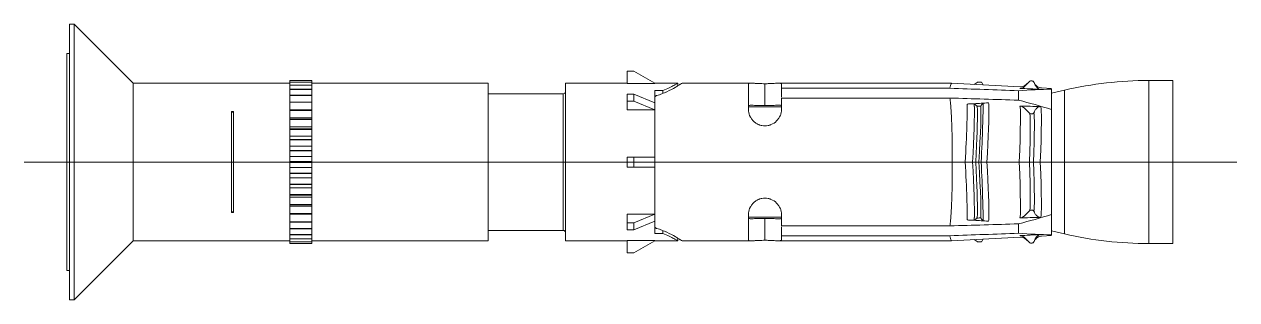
# Model space of a CAD drawing. Header units: millimetres. Extents: x 1459 to 17435, y 971 to 8404.
# Drawn here: x 5491.2 to 5601.2, y 2517.8 to 2542.8 of the extents above; entities that cross this region are included whole.
import ezdxf

# ---------------------------------------------------------------- set-up
doc = ezdxf.new("R2010")
doc.units = ezdxf.units.MM
doc.header["$LTSCALE"] = 0.5
doc.layers.add('Quincaillerie', color=150, linetype='Continuous', lineweight=20)

msp = doc.modelspace()

# ---------------------------------------------------------------- linework, layer by layer
at = {"layer": 'Quincaillerie', "lineweight": 20}
for p, q in [((5495.25, 2530.25), (5495.25, 2542.75)), ((5495.25, 2542.75), (5495.7, 2542.75)), ((5495.7, 2542.75), (5501.05, 2537.4)), ((5495.7, 2530.25), (5495.7, 2542.75)), ((5495.02, 2530.25), (5495.02, 2540.1)), ((5495.02, 2530.25), (5495.02, 2540.1)), ((5495.02, 2540.1), (5495.25, 2540.1)), ((5495.02, 2540.1), (5495.25, 2540.1)), ((5546.45, 2538.5), (5545.85, 2538.5)), ((5545.85, 2538.5), (5545.85, 2537.39)), ((5548.35, 2537.4), (5546.45, 2538.5)), ((5501.05, 2537.4), (5515.25, 2537.4)), ((5501.05, 2530.25), (5501.05, 2537.4)), ((5501.05, 2537.4), (5501.05, 2530.25)), ((5515.25, 2537.64), (5517.25, 2537.64)), ((5517.25, 2537.64), (5515.25, 2537.64)), ((5515.25, 2537.64), (5515.25, 2537.64)), ((5515.25, 2537.64), (5515.25, 2537.51)), ((5517.25, 2537.51), (5515.25, 2537.51)), ((5515.25, 2537.51), (5515.25, 2537.5)), ((5515.25, 2537.5), (5517.25, 2537.5)), ((5515.25, 2537.5), (5515.25, 2537.24)), ((5517.25, 2537.24), (5515.25, 2537.24)), ((5515.25, 2537.24), (5515.25, 2537.23)), ((5515.25, 2537.23), (5515.25, 2536.92)), ((5515.25, 2537.23), (5517.25, 2537.23)), ((5515.25, 2536.92), (5515.25, 2536.85)), ((5517.25, 2536.85), (5515.25, 2536.85)), ((5515.25, 2536.85), (5515.25, 2536.83)), ((5515.25, 2536.83), (5517.25, 2536.83)), ((5515.25, 2536.83), (5515.25, 2536.5)), ((5517.25, 2537.64), (5517.25, 2537.64)), ((5517.25, 2537.64), (5517.25, 2537.51)), ((5517.25, 2537.51), (5517.25, 2537.5)), ((5517.25, 2537.5), (5517.25, 2537.24)), ((5517.25, 2537.4), (5533.25, 2537.4)), ((5517.25, 2537.24), (5517.25, 2537.23)), ((5517.25, 2537.23), (5517.25, 2536.92)), ((5517.25, 2536.92), (5517.25, 2536.85)), ((5517.25, 2536.85), (5517.25, 2536.83)), ((5517.25, 2536.83), (5517.25, 2536.5)), ((5533.25, 2537.4), (5533.25, 2530.25)), ((5540.25, 2537.4), (5545.85, 2537.4)), ((5540.25, 2537.4), (5540.25, 2530.25)), ((5545.85, 2537.39), (5548.35, 2537.39)), ((5548.35, 2537.4), (5550.45, 2537.4)), ((5548.35, 2537.4), (5548.35, 2537.39)), ((5549.1, 2536.74), (5548.35, 2536.74)), ((5548.35, 2536.74), (5548.35, 2535.62)), ((5549.1, 2536.74), (5549.1, 2536.48)), ((5550.45, 2537.4), (5550.45, 2537.17)), ((5550.84, 2537.4), (5557.15, 2537.4)), ((5559.56, 2537.4), (5575.28, 2537.4)), ((5575.28, 2537.4), (5581.52, 2537.08)), ((5581.35, 2536.72), (5581.35, 2535.86)), ((5582.02, 2537.26), (5582.36, 2537.56)), ((5582.76, 2537.5), (5582.88, 2537.3)), ((5583.43, 2536.98), (5584.35, 2536.93)), ((5584.35, 2536.38), (5584.35, 2536.86)), ((5584.35, 2532.01), (5584.35, 2536.86)), ((5584.35, 2536.51), (5585.54, 2536.78)), ((5585.54, 2530.25), (5585.54, 2536.78)), ((5593.19, 2537.65), (5595.35, 2537.65)), ((5593.19, 2530.25), (5593.19, 2537.65)), ((5595.35, 2530.25), (5595.35, 2537.65)), ((5515.25, 2536.5), (5515.25, 2536.33)), ((5517.25, 2536.33), (5515.25, 2536.33)), ((5515.25, 2536.33), (5515.25, 2536.3)), ((5515.25, 2536.3), (5517.25, 2536.3)), ((5515.25, 2536.3), (5515.25, 2535.97)), ((5515.25, 2535.97), (5515.25, 2535.69)), ((5517.25, 2535.69), (5515.25, 2535.69)), ((5515.25, 2535.69), (5515.25, 2535.67)), ((5515.25, 2535.67), (5517.25, 2535.67)), ((5515.25, 2535.67), (5515.25, 2535.33)), ((5517.25, 2536.5), (5517.25, 2536.33)), ((5517.25, 2536.33), (5517.25, 2536.3)), ((5517.25, 2536.3), (5517.25, 2535.97)), ((5517.25, 2535.97), (5517.25, 2535.69)), ((5517.25, 2535.69), (5517.25, 2535.67)), ((5517.25, 2535.67), (5517.25, 2535.33)), ((5533.25, 2536.45), (5540.05, 2536.45)), ((5540.05, 2536.45), (5540.05, 2530.25)), ((5546.45, 2536.41), (5545.85, 2536.41)), ((5545.85, 2536.41), (5545.85, 2535.77)), ((5545.85, 2535.77), (5545.85, 2534.98)), ((5546.45, 2535.77), (5545.85, 2535.77)), ((5548.35, 2535.63), (5546.45, 2536.41)), ((5546.45, 2536.41), (5546.45, 2535.77)), ((5548.35, 2534.99), (5546.45, 2535.77)), ((5548.35, 2535.63), (5548.35, 2534.99)), ((5576.7, 2535.5), (5576.69, 2535.5)), ((5577.32, 2535.54), (5576.87, 2535.54)), ((5509.95, 2530.25), (5509.95, 2534.83)), ((5510.15, 2534.83), (5509.95, 2534.83)), ((5510.15, 2530.25), (5510.15, 2534.83)), ((5515.25, 2535.33), (5515.25, 2534.97)), ((5515.25, 2534.98), (5517.25, 2534.98)), ((5515.25, 2534.97), (5515.25, 2534.96)), ((5517.25, 2534.96), (5515.25, 2534.96)), ((5515.25, 2534.96), (5515.25, 2534.93)), ((5515.25, 2534.93), (5517.25, 2534.93)), ((5515.25, 2534.93), (5515.25, 2534.6)), ((5515.25, 2534.6), (5515.25, 2534.2)), ((5517.25, 2535.33), (5517.25, 2534.97)), ((5517.25, 2534.97), (5517.25, 2534.96)), ((5517.25, 2534.96), (5517.25, 2534.93)), ((5517.25, 2534.93), (5517.25, 2534.6)), ((5517.25, 2534.6), (5517.25, 2534.2)), ((5545.85, 2534.98), (5548.35, 2534.98)), ((5548.35, 2534.99), (5548.35, 2534.98)), ((5548.35, 2534.98), (5548.35, 2530.7)), ((5556.85, 2535.25), (5559.85, 2535.25)), ((5584.35, 2530.25), (5584.35, 2535.01)), ((5515.25, 2534.25), (5517.25, 2534.25)), ((5515.25, 2534.2), (5515.25, 2534.14)), ((5517.25, 2534.14), (5515.25, 2534.14)), ((5515.25, 2534.14), (5515.25, 2534.1)), ((5515.25, 2534.1), (5517.25, 2534.1)), ((5515.25, 2534.1), (5515.25, 2533.78)), ((5515.25, 2533.78), (5515.25, 2533.35)), ((5515.25, 2533.45), (5517.25, 2533.45)), ((5515.25, 2533.35), (5515.25, 2533.25)), ((5517.25, 2534.2), (5517.25, 2534.14)), ((5517.25, 2534.14), (5517.25, 2534.1)), ((5517.25, 2534.1), (5517.25, 2533.78)), ((5517.25, 2533.78), (5517.25, 2533.35)), ((5517.25, 2533.35), (5517.25, 2533.25)), ((5517.25, 2533.25), (5515.25, 2533.25)), ((5515.25, 2533.25), (5515.25, 2533.21)), ((5515.25, 2533.21), (5517.25, 2533.21)), ((5515.25, 2533.21), (5515.25, 2532.9)), ((5515.25, 2532.44), (5515.25, 2532.9)), ((5515.25, 2532.59), (5517.25, 2532.59)), ((5515.25, 2532.44), (5515.25, 2532.3)), ((5517.25, 2532.3), (5515.25, 2532.3)), ((5515.25, 2532.3), (5515.25, 2532.26)), ((5515.25, 2532.26), (5517.25, 2532.26)), ((5515.25, 2532.26), (5515.25, 2531.97)), ((5517.25, 2533.25), (5517.25, 2533.21)), ((5517.25, 2533.21), (5517.25, 2532.9)), ((5517.25, 2532.9), (5517.25, 2532.44)), ((5517.25, 2532.44), (5517.25, 2532.3)), ((5517.25, 2532.3), (5517.25, 2532.26)), ((5517.25, 2532.26), (5517.25, 2531.97)), ((5515.25, 2531.97), (5515.25, 2531.49)), ((5515.25, 2531.68), (5517.25, 2531.68)), ((5515.25, 2531.49), (5515.25, 2531.31)), ((5517.25, 2531.31), (5515.25, 2531.31)), ((5515.25, 2531.31), (5515.25, 2531.27)), ((5515.25, 2531.27), (5517.25, 2531.27)), ((5515.25, 2531.27), (5515.25, 2531.01)), ((5517.25, 2531.97), (5517.25, 2531.49)), ((5517.25, 2531.49), (5517.25, 2531.31)), ((5517.25, 2531.31), (5517.25, 2531.27)), ((5517.25, 2531.27), (5517.25, 2531.01)), ((5601.16, 2530.25), (5491.16, 2530.25)), ((5495.02, 2530.25), (5495.02, 2520.4)), ((5495.25, 2530.25), (5495.25, 2517.75)), ((5495.7, 2530.25), (5495.7, 2517.75)), ((5501.05, 2523.1), (5501.05, 2530.25)), ((5501.05, 2530.25), (5501.05, 2523.1)), ((5509.95, 2530.25), (5509.95, 2525.68)), ((5510.15, 2530.25), (5510.15, 2525.68)), ((5515.25, 2531.01), (5515.25, 2530.52)), ((5515.25, 2530.75), (5517.25, 2530.75)), ((5515.25, 2530.52), (5515.25, 2530.3)), ((5517.25, 2530.3), (5515.25, 2530.3)), ((5515.25, 2530.3), (5515.25, 2530.26)), ((5515.25, 2530.26), (5517.25, 2530.26)), ((5515.25, 2530.26), (5515.25, 2530.25)), ((5515.25, 2530.25), (5517.25, 2530.25)), ((5515.25, 2530.21), (5515.25, 2530.25)), ((5515.25, 2530.25), (5515.25, 2530.25)), ((5517.25, 2530.21), (5515.25, 2530.21)), ((5515.25, 2529.99), (5515.25, 2530.21)), ((5515.25, 2529.5), (5515.25, 2529.99)), ((5517.25, 2531.01), (5517.25, 2530.52)), ((5517.25, 2530.52), (5517.25, 2530.3)), ((5517.25, 2530.3), (5517.25, 2530.26)), ((5517.25, 2530.26), (5517.25, 2530.25)), ((5517.25, 2530.21), (5517.25, 2530.25)), ((5517.25, 2530.25), (5517.25, 2530.25)), ((5517.25, 2529.99), (5517.25, 2530.21)), ((5517.25, 2529.5), (5517.25, 2529.99)), ((5533.25, 2523.1), (5533.25, 2530.25)), ((5540.05, 2524.05), (5540.05, 2530.25)), ((5540.25, 2523.1), (5540.25, 2530.25)), ((5546.45, 2530.7), (5545.85, 2530.7)), ((5545.85, 2530.7), (5545.85, 2530.25)), ((5545.85, 2529.8), (5545.85, 2530.25)), ((5548.35, 2530.7), (5546.45, 2530.7)), ((5546.45, 2530.7), (5546.45, 2530.25)), ((5546.45, 2529.8), (5546.45, 2530.25)), ((5548.35, 2530.7), (5548.35, 2530.25)), ((5548.35, 2529.8), (5548.35, 2530.25)), ((5584.35, 2530.25), (5584.35, 2525.5)), ((5585.54, 2530.25), (5585.54, 2523.73)), ((5593.19, 2530.25), (5593.19, 2522.85)), ((5595.35, 2530.25), (5595.35, 2522.85)), ((5515.25, 2529.76), (5517.25, 2529.76)), ((5515.25, 2529.24), (5515.25, 2529.5)), ((5515.25, 2529.2), (5515.25, 2529.24)), ((5515.25, 2529.24), (5517.25, 2529.24)), ((5517.25, 2529.2), (5515.25, 2529.2)), ((5515.25, 2529.02), (5515.25, 2529.2)), ((5515.25, 2528.54), (5515.25, 2529.02)), ((5517.25, 2529.24), (5517.25, 2529.5)), ((5517.25, 2529.2), (5517.25, 2529.24)), ((5517.25, 2529.02), (5517.25, 2529.2)), ((5517.25, 2528.54), (5517.25, 2529.02)), ((5546.45, 2529.8), (5545.85, 2529.8)), ((5548.35, 2529.8), (5546.45, 2529.8)), ((5548.35, 2525.53), (5548.35, 2529.8)), ((5515.25, 2528.83), (5517.25, 2528.83)), ((5515.25, 2528.25), (5515.25, 2528.54)), ((5515.25, 2528.25), (5517.25, 2528.25)), ((5515.25, 2528.21), (5515.25, 2528.25)), ((5517.25, 2528.21), (5515.25, 2528.21)), ((5515.25, 2528.07), (5515.25, 2528.21)), ((5515.25, 2528.07), (5515.25, 2527.61)), ((5515.25, 2527.92), (5517.25, 2527.92)), ((5517.25, 2528.25), (5517.25, 2528.54)), ((5517.25, 2528.21), (5517.25, 2528.25)), ((5517.25, 2528.07), (5517.25, 2528.21)), ((5517.25, 2527.61), (5517.25, 2528.07)), ((5584.35, 2528.5), (5584.35, 2523.65)), ((5515.25, 2527.3), (5515.25, 2527.61)), ((5515.25, 2527.3), (5517.25, 2527.3)), ((5515.25, 2527.26), (5515.25, 2527.3)), ((5517.25, 2527.26), (5515.25, 2527.26)), ((5515.25, 2527.16), (5515.25, 2527.26)), ((5515.25, 2526.73), (5515.25, 2527.16)), ((5515.25, 2527.06), (5517.25, 2527.06)), ((5515.25, 2526.41), (5515.25, 2526.73)), ((5517.25, 2527.3), (5517.25, 2527.61)), ((5517.25, 2527.26), (5517.25, 2527.3)), ((5517.25, 2527.16), (5517.25, 2527.26)), ((5517.25, 2526.73), (5517.25, 2527.16)), ((5517.25, 2526.41), (5517.25, 2526.73)), ((5510.15, 2525.68), (5509.95, 2525.68)), ((5515.25, 2526.41), (5517.25, 2526.41)), ((5515.25, 2526.37), (5515.25, 2526.41)), ((5517.25, 2526.37), (5515.25, 2526.37)), ((5515.25, 2526.31), (5515.25, 2526.37)), ((5515.25, 2525.91), (5515.25, 2526.31)), ((5515.25, 2526.26), (5517.25, 2526.26)), ((5515.25, 2525.58), (5515.25, 2525.91)), ((5515.25, 2525.58), (5517.25, 2525.58)), ((5515.25, 2525.55), (5515.25, 2525.58)), ((5517.25, 2526.37), (5517.25, 2526.41)), ((5517.25, 2526.31), (5517.25, 2526.37)), ((5517.25, 2525.91), (5517.25, 2526.31)), ((5517.25, 2525.58), (5517.25, 2525.91)), ((5517.25, 2525.55), (5517.25, 2525.58)), ((5517.25, 2525.55), (5515.25, 2525.55)), ((5515.25, 2525.54), (5515.25, 2525.55)), ((5515.25, 2525.18), (5515.25, 2525.54)), ((5515.25, 2525.53), (5517.25, 2525.53)), ((5515.25, 2524.84), (5515.25, 2525.18)), ((5515.25, 2524.84), (5517.25, 2524.84)), ((5515.25, 2524.81), (5515.25, 2524.84)), ((5517.25, 2524.81), (5515.25, 2524.81)), ((5515.25, 2524.54), (5515.25, 2524.81)), ((5515.25, 2524.21), (5515.25, 2524.54)), ((5517.25, 2525.54), (5517.25, 2525.55)), ((5517.25, 2525.18), (5517.25, 2525.54)), ((5517.25, 2524.84), (5517.25, 2525.18)), ((5517.25, 2524.81), (5517.25, 2524.84)), ((5517.25, 2524.54), (5517.25, 2524.81)), ((5517.25, 2524.21), (5517.25, 2524.54)), ((5545.85, 2525.53), (5548.35, 2525.53)), ((5545.85, 2524.74), (5545.85, 2525.53)), ((5546.45, 2524.74), (5545.85, 2524.74)), ((5545.85, 2524.1), (5545.85, 2524.74)), ((5548.35, 2525.52), (5546.45, 2524.74)), ((5548.35, 2524.88), (5546.45, 2524.1)), ((5546.45, 2524.1), (5546.45, 2524.74)), ((5548.35, 2525.52), (5548.35, 2525.53)), ((5548.35, 2524.88), (5548.35, 2525.52)), ((5548.35, 2523.76), (5548.35, 2524.89)), ((5556.85, 2525.25), (5559.85, 2525.25)), ((5576.7, 2525.01), (5576.69, 2525.01)), ((5577.32, 2524.97), (5576.87, 2524.97)), ((5581.35, 2523.79), (5581.35, 2524.65)), ((5515.25, 2524.21), (5517.25, 2524.21)), ((5515.25, 2524.18), (5515.25, 2524.21)), ((5517.25, 2524.18), (5515.25, 2524.18)), ((5515.25, 2524.01), (5515.25, 2524.18)), ((5515.25, 2523.68), (5515.25, 2524.01)), ((5515.25, 2523.68), (5517.25, 2523.68)), ((5515.25, 2523.66), (5515.25, 2523.68)), ((5517.25, 2523.66), (5515.25, 2523.66)), ((5515.25, 2523.59), (5515.25, 2523.66)), ((5515.25, 2523.28), (5515.25, 2523.59)), ((5517.25, 2524.18), (5517.25, 2524.21)), ((5517.25, 2524.01), (5517.25, 2524.18)), ((5517.25, 2523.68), (5517.25, 2524.01)), ((5517.25, 2523.66), (5517.25, 2523.68)), ((5517.25, 2523.59), (5517.25, 2523.66)), ((5517.25, 2523.28), (5517.25, 2523.59)), ((5533.25, 2524.05), (5540.05, 2524.05)), ((5546.45, 2524.1), (5545.85, 2524.1)), ((5549.1, 2523.76), (5548.35, 2523.76)), ((5549.1, 2523.76), (5549.1, 2524.03)), ((5575.28, 2523.1), (5581.52, 2523.43)), ((5583.43, 2523.53), (5584.35, 2523.58)), ((5584.35, 2524.13), (5584.35, 2523.65)), ((5584.35, 2524), (5585.54, 2523.73)), ((5495.7, 2517.75), (5501.05, 2523.1)), ((5501.05, 2523.1), (5515.25, 2523.1)), ((5515.25, 2523.28), (5517.25, 2523.28)), ((5515.25, 2523.27), (5515.25, 2523.28)), ((5517.25, 2523.27), (5515.25, 2523.27)), ((5515.25, 2523.01), (5515.25, 2523.27)), ((5515.25, 2523.01), (5517.25, 2523.01)), ((5515.25, 2523), (5515.25, 2523.01)), ((5517.25, 2523), (5515.25, 2523)), ((5515.25, 2522.87), (5515.25, 2523)), ((5517.25, 2522.87), (5515.25, 2522.87)), ((5515.25, 2522.87), (5517.25, 2522.87)), ((5515.25, 2522.87), (5515.25, 2522.87)), ((5517.25, 2523.27), (5517.25, 2523.28)), ((5517.25, 2523.01), (5517.25, 2523.27)), ((5517.25, 2523.1), (5533.25, 2523.1)), ((5517.25, 2523), (5517.25, 2523.01)), ((5517.25, 2522.87), (5517.25, 2523)), ((5517.25, 2522.87), (5517.25, 2522.87)), ((5540.25, 2523.1), (5545.85, 2523.1)), ((5545.85, 2523.12), (5548.35, 2523.12)), ((5545.85, 2522), (5545.85, 2523.12)), ((5548.35, 2523.1), (5546.45, 2522)), ((5548.35, 2523.1), (5548.35, 2523.12)), ((5548.35, 2523.1), (5550.45, 2523.1)), ((5550.45, 2523.1), (5550.45, 2523.34)), ((5550.84, 2523.1), (5557.15, 2523.1)), ((5559.56, 2523.1), (5575.28, 2523.1)), ((5582.02, 2523.25), (5582.36, 2522.95)), ((5582.76, 2523.01), (5582.88, 2523.21)), ((5593.19, 2522.85), (5595.35, 2522.85)), ((5546.45, 2522), (5545.85, 2522)), ((5495.02, 2520.4), (5495.25, 2520.4)), ((5495.25, 2517.75), (5495.7, 2517.75))]:
    msp.add_line(p, q, dxfattribs=at)
at = {"layer": 'Quincaillerie', "lineweight": 20, "extrusion": (7.34788e-32, 1.2e-15, -1)}
msp.add_arc((-5540.05, 2536.65), 0.2, 180, 270, dxfattribs=at)
at = {"layer": 'Quincaillerie', "lineweight": 20}
for centre, start, end in [((5593.19, 2503.65), 90, 103), ((5593.19, 2556.85), 257, 270)]:
    msp.add_arc(centre, 34, start, end, dxfattribs=at)
at = {"layer": 'Quincaillerie', "lineweight": 20, "extrusion": (-7.34788e-32, -1.2e-15, -1)}
msp.add_arc((-5540.05, 2523.85), 0.2, 90, 180, dxfattribs=at)
at = {"layer": 'Quincaillerie', "lineweight": 20, "extrusion": (0, 0, -1)}
for centre, major_axis, ratio, start_param, end_param in [((5575.2, 2530.26), (147.49, -5.14), 0.045251, 4.710343, 4.752564), ((5580.65, 2529.98), (-17.31, -1.91), 0.381731, 1.653776, 1.8286), ((6334.63, 2490.85), (791.41, -47.29), 0.004429, 3.453491, 3.461244), ((5575.2, 2530.26), (147.49, -4.45), 0.039245, 4.710735, 4.752956), ((5580.65, 2530.25), (17.26, -4.68), 0.313808, 4.668412, 4.843236), ((6334.63, 2528.85), (791.41, -7.84), 0.004045, 2.821637, 2.829389)]:
    msp.add_ellipse(centre, major_axis=major_axis, ratio=ratio, start_param=start_param, end_param=end_param, dxfattribs=at)
at = {"layer": 'Quincaillerie', "lineweight": 20}
for centre, major_axis, ratio, start_param, end_param in [((5576.38, 2530.44), (-0.29, -5.3), 0.028843, 1.536992, 2.83838), ((5577.01, 2529.89), (-0.3, -5.66), 0.028843, 2.846968, 3.10679), ((5577.79, 2530.13), (-0.31, -5.84), 0.028843, 1.593189, 2.774349), ((5578.33, 2530.09), (0.3, 5.54), 0.028843, 5.91377, 6.259165), ((5577.03, 2530.22), (-0.29, -5.41), 0.028843, 1.578177, 2.790297), ((5577.29, 2529.81), (-0.3, -5.66), 0.028843, 1.651354, 2.694559), ((5577.27, 2529.43), (-0.32, -5.91), 0.028843, 2.753572, 3.086109), ((5577.6, 2530.14), (-0.32, -5.25), 0.028533, 1.5938, 3.005538), ((5578.33, 2530.1), (-0.3, -5.55), 0.028843, 1.599508, 2.763141), ((5581.1, 2532.31), (0.37, -7.13), 0.032125, 6.283187, 7.559506), ((5581.98, 2533.15), (0.38, -7.33), 0.032125, 6.251134, 7.446805), ((5582.33, 2533.4), (0.4, -7.62), 0.032125, 6.32912, 7.433354), ((5583, 2532.41), (0.37, -7.13), 0.032125, 6.283195, 7.544969), ((5510.05, 2525.68), (-0.1, 0), 0.63969, 3.141593, 6.283185), ((5575.2, 2530.25), (147.49, 4.45), 0.039245, 4.710735, 4.752956), ((5580.65, 2530.26), (17.26, 4.68), 0.313808, 4.668412, 4.843236), ((6334.63, 2531.66), (791.41, 7.84), 0.004045, 2.821637, 2.829389), ((5575.2, 2530.25), (147.49, 5.14), 0.045251, 4.710343, 4.752564), ((5580.65, 2530.53), (-17.31, 1.91), 0.381731, 1.653776, 1.8286), ((6334.63, 2569.66), (791.41, 47.29), 0.004429, 3.453491, 3.461244)]:
    msp.add_ellipse(centre, major_axis=major_axis, ratio=ratio, start_param=start_param, end_param=end_param, dxfattribs=at)
at = {"layer": 'Quincaillerie', "lineweight": 20, "extrusion": (7.34788e-32, 1.2e-15, -1)}
msp.add_ellipse((5510.05, 2534.83), major_axis=(-0.1, 0), ratio=0.63969, start_param=3.141593, end_param=6.283185, dxfattribs=at)
at = {"layer": 'Quincaillerie', "lineweight": 20, "extrusion": (-1.83274e-18, 1.16472e-15, -1)}
msp.add_ellipse((5581.1, 2528.2), major_axis=(0.37, 7.13), ratio=0.032125, start_param=6.283187, end_param=7.559506, dxfattribs=at)
at = {"layer": 'Quincaillerie', "lineweight": 20, "extrusion": (-1.39762e-18, 1.1731e-15, -1)}
msp.add_ellipse((5581.98, 2527.36), major_axis=(0.38, 7.33), ratio=0.032125, start_param=6.251134, end_param=7.446805, dxfattribs=at)
at = {"layer": 'Quincaillerie', "lineweight": 20, "extrusion": (-1.65441e-18, 1.16815e-15, -1)}
msp.add_ellipse((5582.33, 2527.11), major_axis=(0.4, 7.62), ratio=0.032125, start_param=6.32912, end_param=7.433354, dxfattribs=at)
at = {"layer": 'Quincaillerie', "lineweight": 20, "extrusion": (-1.83191e-18, 1.16474e-15, -1)}
msp.add_ellipse((5583, 2528.1), major_axis=(0.37, 7.13), ratio=0.032125, start_param=6.283195, end_param=7.544969, dxfattribs=at)
at = {"layer": 'Quincaillerie', "lineweight": 20, "extrusion": (1.63453e-18, 1.16965e-15, -1)}
msp.add_ellipse((5576.38, 2530.07), major_axis=(-0.29, 5.3), ratio=0.028843, start_param=1.536992, end_param=2.83838, dxfattribs=at)
at = {"layer": 'Quincaillerie', "lineweight": 20, "extrusion": (1.89531e-18, 1.1648e-15, -1)}
msp.add_ellipse((5577.03, 2530.29), major_axis=(-0.29, 5.41), ratio=0.028843, start_param=1.578177, end_param=2.790297, dxfattribs=at)
at = {"layer": 'Quincaillerie', "lineweight": 20, "extrusion": (1.79848e-18, 1.1666e-15, -1)}
for centre, start_param, end_param in [((5577.29, 2530.7), 1.651354, 2.694559), ((5577.01, 2530.62), 2.846968, 3.10679)]:
    msp.add_ellipse(centre, major_axis=(-0.3, 5.66), ratio=0.028843, start_param=start_param, end_param=end_param, dxfattribs=at)
at = {"layer": 'Quincaillerie', "lineweight": 20, "extrusion": (2.34157e-18, 1.16169e-15, -1)}
msp.add_ellipse((5577.6, 2530.37), major_axis=(-0.32, 5.25), ratio=0.028533, start_param=1.5938, end_param=3.005538, dxfattribs=at)
at = {"layer": 'Quincaillerie', "lineweight": 20, "extrusion": (1.94836e-18, 1.16382e-15, -1)}
msp.add_ellipse((5577.79, 2530.38), major_axis=(-0.31, 5.84), ratio=0.028843, start_param=1.593189, end_param=2.774349, dxfattribs=at)
at = {"layer": 'Quincaillerie', "lineweight": 20, "extrusion": (1.50519e-18, 1.17205e-15, -1)}
msp.add_ellipse((5578.33, 2530.41), major_axis=(-0.3, 5.55), ratio=0.028843, start_param=1.599508, end_param=2.763141, dxfattribs=at)
at = {"layer": 'Quincaillerie', "lineweight": 20, "extrusion": (1.7197e-18, 1.16806e-15, -1)}
msp.add_ellipse((5577.27, 2531.08), major_axis=(-0.32, 5.91), ratio=0.028843, start_param=2.753572, end_param=3.086109, dxfattribs=at)
at = {"layer": 'Quincaillerie', "lineweight": 20, "extrusion": (1.3984e-18, 1.17403e-15, -1)}
msp.add_ellipse((5578.33, 2530.41), major_axis=(0.3, -5.54), ratio=0.028843, start_param=5.91377, end_param=6.259165, dxfattribs=at)
at = {"layer": 'Quincaillerie', "lineweight": 20}
for points, degree, knots in [([(5550.85, 2537.4), (5550.83, 2537.4), (5550.78, 2537.37), (5550.68, 2537.31), (5550.66, 2537.3), (5550.63, 2537.28), (5550.62, 2537.27), (5550.57, 2537.24), (5550.53, 2537.22), (5550.41, 2537.14), (5550.32, 2537.09), (5550, 2536.9), (5549.75, 2536.77), (5549.42, 2536.61), (5549.39, 2536.6), (5549.31, 2536.57), (5549.28, 2536.55), (5549.17, 2536.5), (5549.09, 2536.47), (5548.86, 2536.39), (5548.7, 2536.33), (5548.53, 2536.28)], 3, [0, 0, 0, 0, 0.220383, 0.220383, 0.252867, 0.252867, 0.285351, 0.285351, 0.350319, 0.350319, 0.480255, 0.480255, 0.740128, 0.740128, 0.772612, 0.772612, 0.805096, 0.805096, 0.870064, 0.870064, 1, 1, 1, 1]), ([(5549.1, 2536.74), (5549.31, 2536.83), (5549.5, 2536.92), (5549.83, 2537.07), (5549.97, 2537.15), (5550.21, 2537.27), (5550.3, 2537.32), (5550.42, 2537.39), (5550.45, 2537.4), (5550.45, 2537.4)], 3, [0, 0, 0, 0, 0.25015, 0.25015, 0.500299, 0.500299, 0.750449, 0.750449, 1, 1, 1, 1]), ([(5556.85, 2537.34), (5556.85, 2537.37), (5556.89, 2537.39), (5556.96, 2537.4), (5556.96, 2537.4), (5556.96, 2537.4), (5556.96, 2537.4), (5556.96, 2537.4), (5556.96, 2537.4), (5556.96, 2537.4), (5556.96, 2537.4), (5556.96, 2537.4), (5556.96, 2537.4), (5556.96, 2537.4), (5556.96, 2537.4), (5556.96, 2537.4), (5556.96, 2537.4), (5556.97, 2537.4), (5556.97, 2537.4), (5556.98, 2537.4), (5556.98, 2537.4), (5557, 2537.4), (5557.01, 2537.4), (5557.05, 2537.4), (5557.07, 2537.4), (5557.15, 2537.4), (5557.22, 2537.4), (5557.31, 2537.4), (5557.33, 2537.4), (5557.37, 2537.4), (5557.39, 2537.4), (5557.45, 2537.39), (5557.49, 2537.39), (5557.61, 2537.38), (5557.7, 2537.38), (5557.8, 2537.37), (5557.8, 2537.37), (5557.8, 2537.37), (5557.8, 2537.37), (5557.8, 2537.37), (5557.8, 2537.37), (5557.8, 2537.37), (5557.8, 2537.37), (5557.8, 2537.37), (5557.8, 2537.37), (5557.81, 2537.37), (5557.81, 2537.37), (5557.81, 2537.37), (5557.81, 2537.37), (5557.82, 2537.37), (5557.83, 2537.37), (5557.85, 2537.37), (5557.86, 2537.37), (5557.89, 2537.37), (5557.91, 2537.37), (5557.98, 2537.37), (5558.03, 2537.37), (5558.16, 2537.36), (5558.26, 2537.36), (5558.35, 2537.36)], 3, [0, 0, 0, 0, 0.25, 0.25, 0.250122, 0.250122, 0.250244, 0.250244, 0.250488, 0.250488, 0.250977, 0.250977, 0.251953, 0.251953, 0.253906, 0.253906, 0.257812, 0.257812, 0.265625, 0.265625, 0.28125, 0.28125, 0.3125, 0.3125, 0.375, 0.375, 0.5, 0.5, 0.53125, 0.53125, 0.5625, 0.5625, 0.625, 0.625, 0.75, 0.75, 0.750122, 0.750122, 0.750244, 0.750244, 0.750488, 0.750488, 0.750977, 0.750977, 0.751953, 0.751953, 0.753906, 0.753906, 0.757813, 0.757813, 0.765625, 0.765625, 0.78125, 0.78125, 0.8125, 0.8125, 0.875, 0.875, 1, 1, 1, 1]), ([(5556.85, 2537.34), (5556.85, 2537.22), (5556.85, 2536.95), (5556.85, 2536.16), (5556.85, 2535.62), (5556.85, 2534.99)], 3, [0, 0, 0, 0, 0.5, 0.5, 1, 1, 1, 1]), ([(5559.85, 2537.34), (5559.85, 2537.34), (5559.85, 2537.35), (5559.84, 2537.37), (5559.82, 2537.38), (5559.79, 2537.39), (5559.73, 2537.4), (5559.62, 2537.41), (5559.42, 2537.4), (5559.19, 2537.39), (5558.95, 2537.38), (5558.73, 2537.37), (5558.54, 2537.36), (5558.42, 2537.36), (5558.35, 2537.36)], 3, [0, 0, 0, 0, 0.052194, 0.103856, 0.155202, 0.206449, 0.25782, 0.393954, 0.526219, 0.654197, 0.778093, 0.852923, 0.92636, 1, 1, 1, 1]), ([(5575.28, 2537.4), (5575.27, 2537.4), (5575.26, 2537.38), (5575.23, 2537.31), (5575.21, 2537.26), (5575.17, 2537.12), (5575.15, 2537.04), (5575.13, 2536.94)], 3, [0, 0, 0, 0, 0.365773, 0.365773, 0.682886, 0.682886, 1, 1, 1, 1]), ([(5577.66, 2537.5), (5577.65, 2537.5), (5577.64, 2537.5), (5577.63, 2537.5), (5577.62, 2537.49), (5577.61, 2537.49), (5577.61, 2537.48), (5577.6, 2537.48), (5577.6, 2537.48), (5577.6, 2537.48)], 3, [0, 0, 0, 0, 0.406454, 0.406454, 0.406454, 0.836496, 0.836496, 0.836496, 1, 1, 1, 1]), ([(5577.93, 2537.5), (5577.86, 2537.5), (5577.79, 2537.5), (5577.72, 2537.5), (5577.7, 2537.5), (5577.68, 2537.5), (5577.66, 2537.5)], 3, [0, 0, 0, 0, 0.775079, 0.775079, 0.775079, 1, 1, 1, 1]), ([(5578.02, 2537.46), (5578.01, 2537.46), (5578.01, 2537.47), (5578.01, 2537.47), (5578, 2537.48), (5578, 2537.48), (5577.99, 2537.49), (5577.98, 2537.49), (5577.97, 2537.5), (5577.96, 2537.5), (5577.95, 2537.5), (5577.94, 2537.5), (5577.93, 2537.5)], 3, [0, 0, 0, 0, 0.165111, 0.165111, 0.165111, 0.417851, 0.417851, 0.417851, 0.721765, 0.721765, 0.721765, 1, 1, 1, 1]), ([(5581.47, 2536.93), (5581.54, 2536.93), (5581.6, 2536.94), (5581.71, 2536.98), (5581.76, 2537), (5581.88, 2537.08), (5581.94, 2537.14), (5582, 2537.2)], 3, [0, 0, 0, 0, 0.25, 0.25, 0.5, 0.5, 1, 1, 1, 1]), ([(5581.53, 2537.08), (5581.54, 2537.08), (5581.61, 2537.07), (5581.76, 2537.1), (5581.92, 2537.17), (5581.99, 2537.23), (5582.02, 2537.25)], 3, [0, 0, 0, 0, 0.039885, 0.431841, 0.768321, 1, 1, 1, 1]), ([(5582.74, 2537.5), (5582.72, 2537.53), (5582.71, 2537.55), (5582.66, 2537.59), (5582.63, 2537.61), (5582.56, 2537.63), (5582.53, 2537.63), (5582.49, 2537.62), (5582.46, 2537.62), (5582.41, 2537.6), (5582.38, 2537.58), (5582.36, 2537.56)], 3, [0, 0, 0, 0, 0.25, 0.25, 0.5, 0.5, 0.625, 0.625, 0.75, 0.75, 1, 1, 1, 1]), ([(5582.65, 2537.6), (5582.67, 2537.59), (5582.72, 2537.56), (5582.75, 2537.51), (5582.77, 2537.48), (5582.77, 2537.47)], 3, [0, 0, 0, 0, 0.251591, 0.669341, 1, 1, 1, 1]), ([(5582.85, 2537.28), (5582.89, 2537.19), (5582.94, 2537.11), (5583.05, 2536.99), (5583.1, 2536.95), (5583.18, 2536.89), (5583.21, 2536.88), (5583.29, 2536.85), (5583.33, 2536.84), (5583.38, 2536.84)], 3, [0, 0, 0, 0, 0.5, 0.5, 0.75, 0.75, 0.875, 0.875, 1, 1, 1, 1]), ([(5582.9, 2537.28), (5582.91, 2537.25), (5582.96, 2537.19), (5583.08, 2537.08), (5583.25, 2537), (5583.37, 2536.99), (5583.43, 2536.99)], 3, [0, 0, 0, 0, 0.174787, 0.453721, 0.753158, 1, 1, 1, 1]), ([(5548.35, 2536.1), (5548.35, 2536.12), (5548.36, 2536.14), (5548.37, 2536.18), (5548.4, 2536.22), (5548.45, 2536.25), (5548.5, 2536.27), (5548.53, 2536.28)], 3, [0, 0, 0, 0, 0.176215, 0.347454, 0.518583, 0.764922, 1, 1, 1, 1]), ([(5548.35, 2536.1), (5548.35, 2535.62), (5548.35, 2535), (5548.35, 2534.38), (5548.35, 2533.65), (5548.35, 2532.91), (5548.35, 2532.11), (5548.35, 2531.31), (5548.35, 2530.48)], 2, [0, 0, 0, 0.25, 0.25, 0.5, 0.5, 0.75, 0.75, 1, 1, 1]), ([(5575.35, 2530.25), (5575.35, 2530.32), (5575.35, 2530.4), (5575.35, 2530.74), (5575.35, 2531.02), (5575.35, 2531.56), (5575.35, 2531.83), (5575.34, 2532.35), (5575.33, 2532.61), (5575.32, 2533.12), (5575.31, 2533.37), (5575.29, 2534.09), (5575.27, 2534.54), (5575.23, 2535.16), (5575.21, 2535.35), (5575.17, 2535.72), (5575.15, 2535.89), (5575.13, 2536.06)], 3, [0, 0, 0, 0, 0.032443, 0.032443, 0.153388, 0.153388, 0.274332, 0.274332, 0.395277, 0.395277, 0.516222, 0.516222, 0.758111, 0.758111, 0.879055, 0.879055, 1, 1, 1, 1]), ([(5576.7, 2535.5), (5576.74, 2535.51), (5576.79, 2535.52), (5576.83, 2535.53), (5576.84, 2535.54), (5576.86, 2535.54), (5576.87, 2535.54)], 3, [0, 0, 0, 0, 0.785742, 0.785742, 0.785742, 1, 1, 1, 1]), ([(5556.85, 2535.36), (5556.85, 2535.36), (5556.86, 2535.37), (5556.87, 2535.38), (5556.89, 2535.39), (5556.92, 2535.39), (5556.98, 2535.4), (5557.09, 2535.41), (5557.29, 2535.4), (5557.53, 2535.39), (5557.79, 2535.38), (5558.07, 2535.38), (5558.26, 2535.37), (5558.35, 2535.37)], 3, [0, 0, 0, 0, 0.044326, 0.088363, 0.132461, 0.176963, 0.222207, 0.346136, 0.474164, 0.6064, 0.742532, 0.870556, 1, 1, 1, 1]), ([(5558.35, 2533.53), (5558.26, 2533.53), (5558.16, 2533.54), (5558.03, 2533.57), (5557.98, 2533.58), (5557.91, 2533.6), (5557.89, 2533.61), (5557.86, 2533.62), (5557.85, 2533.63), (5557.83, 2533.63), (5557.82, 2533.63), (5557.81, 2533.64), (5557.81, 2533.64), (5557.81, 2533.64), (5557.81, 2533.64), (5557.8, 2533.64), (5557.8, 2533.64), (5557.8, 2533.64), (5557.8, 2533.64), (5557.8, 2533.64), (5557.8, 2533.64), (5557.8, 2533.64), (5557.8, 2533.64), (5557.8, 2533.64), (5557.8, 2533.64), (5557.7, 2533.68), (5557.61, 2533.73), (5557.49, 2533.82), (5557.45, 2533.85), (5557.39, 2533.9), (5557.37, 2533.91), (5557.33, 2533.95), (5557.31, 2533.97), (5557.22, 2534.06), (5557.15, 2534.14), (5557.07, 2534.26), (5557.05, 2534.3), (5557.01, 2534.37), (5557, 2534.39), (5556.98, 2534.43), (5556.98, 2534.44), (5556.97, 2534.45), (5556.97, 2534.46), (5556.96, 2534.47), (5556.96, 2534.47), (5556.96, 2534.47), (5556.96, 2534.48), (5556.96, 2534.48), (5556.96, 2534.48), (5556.96, 2534.48), (5556.96, 2534.48), (5556.96, 2534.48), (5556.96, 2534.48), (5556.96, 2534.48), (5556.96, 2534.48), (5556.96, 2534.48), (5556.96, 2534.48), (5556.89, 2534.65), (5556.85, 2534.82), (5556.85, 2534.99)], 3, [0, 0, 0, 0, 0.125, 0.125, 0.1875, 0.1875, 0.21875, 0.21875, 0.234375, 0.234375, 0.242188, 0.242188, 0.246094, 0.246094, 0.248047, 0.248047, 0.249023, 0.249023, 0.249512, 0.249512, 0.249756, 0.249756, 0.249878, 0.249878, 0.25, 0.25, 0.375, 0.375, 0.4375, 0.4375, 0.46875, 0.46875, 0.5, 0.5, 0.625, 0.625, 0.6875, 0.6875, 0.71875, 0.71875, 0.734375, 0.734375, 0.742188, 0.742188, 0.746094, 0.746094, 0.748047, 0.748047, 0.749023, 0.749023, 0.749512, 0.749512, 0.749756, 0.749756, 0.749878, 0.749878, 0.75, 0.75, 1, 1, 1, 1]), ([(5559.85, 2535.36), (5559.85, 2535.38), (5559.82, 2535.39), (5559.75, 2535.4), (5559.74, 2535.4), (5559.74, 2535.4), (5559.74, 2535.4), (5559.73, 2535.4), (5559.72, 2535.4), (5559.71, 2535.4), (5559.7, 2535.4), (5559.66, 2535.4), (5559.63, 2535.4), (5559.55, 2535.4), (5559.49, 2535.4), (5559.27, 2535.4), (5559.1, 2535.39), (5558.89, 2535.38), (5558.88, 2535.38), (5558.86, 2535.38), (5558.85, 2535.38), (5558.82, 2535.38), (5558.79, 2535.38), (5558.73, 2535.38), (5558.68, 2535.38), (5558.54, 2535.37), (5558.45, 2535.37), (5558.35, 2535.37)], 3, [0, 0, 0, 0, 0.25, 0.25, 0.257812, 0.257812, 0.265625, 0.265625, 0.28125, 0.28125, 0.3125, 0.3125, 0.375, 0.375, 0.5, 0.5, 0.75, 0.75, 0.765625, 0.765625, 0.78125, 0.78125, 0.8125, 0.8125, 0.875, 0.875, 1, 1, 1, 1]), ([(5559.85, 2534.99), (5559.85, 2534.82), (5559.82, 2534.65), (5559.75, 2534.48), (5559.74, 2534.47), (5559.74, 2534.46), (5559.74, 2534.45), (5559.73, 2534.44), (5559.72, 2534.43), (5559.71, 2534.39), (5559.7, 2534.37), (5559.66, 2534.3), (5559.63, 2534.26), (5559.55, 2534.14), (5559.49, 2534.06), (5559.27, 2533.84), (5559.1, 2533.72), (5558.89, 2533.64), (5558.88, 2533.63), (5558.86, 2533.63), (5558.85, 2533.62), (5558.82, 2533.61), (5558.79, 2533.6), (5558.73, 2533.58), (5558.68, 2533.57), (5558.54, 2533.54), (5558.45, 2533.53), (5558.35, 2533.53)], 3, [0, 0, 0, 0, 0.25, 0.25, 0.257812, 0.257812, 0.265625, 0.265625, 0.28125, 0.28125, 0.3125, 0.3125, 0.375, 0.375, 0.5, 0.5, 0.75, 0.75, 0.765625, 0.765625, 0.78125, 0.78125, 0.8125, 0.8125, 0.875, 0.875, 1, 1, 1, 1]), ([(5577.63, 2535.33), (5577.62, 2535.33), (5577.61, 2535.34), (5577.6, 2535.34), (5577.59, 2535.34), (5577.58, 2535.35), (5577.57, 2535.35), (5577.57, 2535.35), (5577.56, 2535.36), (5577.56, 2535.36)], 3, [0, 0, 0, 0, 0.406454, 0.406454, 0.406454, 0.836496, 0.836496, 0.836496, 1, 1, 1, 1]), ([(5577.89, 2535.33), (5577.82, 2535.33), (5577.76, 2535.33), (5577.69, 2535.33), (5577.67, 2535.33), (5577.65, 2535.33), (5577.63, 2535.33)], 3, [0, 0, 0, 0, 0.775079, 0.775079, 0.775079, 1, 1, 1, 1]), ([(5577.98, 2535.38), (5577.98, 2535.37), (5577.97, 2535.37), (5577.97, 2535.37), (5577.96, 2535.36), (5577.96, 2535.35), (5577.95, 2535.35), (5577.94, 2535.34), (5577.93, 2535.34), (5577.92, 2535.34), (5577.91, 2535.33), (5577.9, 2535.33), (5577.89, 2535.33)], 3, [0, 0, 0, 0, 0.165111, 0.165111, 0.165111, 0.417851, 0.417851, 0.417851, 0.721765, 0.721765, 0.721765, 1, 1, 1, 1]), ([(5581.47, 2535.32), (5581.54, 2535.32), (5581.6, 2535.31), (5581.71, 2535.26), (5581.76, 2535.24), (5581.88, 2535.16), (5581.94, 2535.1), (5582, 2535.04)], 3, [0, 0, 0, 0, 0.25, 0.25, 0.5, 0.5, 1, 1, 1, 1]), ([(5582.74, 2534.72), (5582.72, 2534.7), (5582.71, 2534.68), (5582.66, 2534.64), (5582.63, 2534.63), (5582.56, 2534.62), (5582.53, 2534.62), (5582.49, 2534.63), (5582.46, 2534.63), (5582.41, 2534.65), (5582.38, 2534.67), (5582.36, 2534.69)], 3, [0, 0, 0, 0, 0.25, 0.25, 0.5, 0.5, 0.625, 0.625, 0.75, 0.75, 1, 1, 1, 1]), ([(5582.85, 2534.92), (5582.89, 2535), (5582.94, 2535.07), (5583.05, 2535.17), (5583.1, 2535.2), (5583.18, 2535.25), (5583.21, 2535.26), (5583.29, 2535.28), (5583.33, 2535.28), (5583.38, 2535.28)], 3, [0, 0, 0, 0, 0.5, 0.5, 0.75, 0.75, 0.875, 0.875, 1, 1, 1, 1]), ([(5548.35, 2524.41), (5548.35, 2524.89), (5548.35, 2525.51), (5548.35, 2526.13), (5548.35, 2526.86), (5548.35, 2527.59), (5548.35, 2528.4), (5548.35, 2529.2), (5548.35, 2530.03)], 2, [0, 0, 0, 0.25, 0.25, 0.5, 0.5, 0.75, 0.75, 1, 1, 1]), ([(5575.35, 2530.26), (5575.35, 2530.18), (5575.35, 2530.11), (5575.35, 2529.77), (5575.35, 2529.49), (5575.35, 2528.95), (5575.35, 2528.68), (5575.34, 2528.16), (5575.33, 2527.9), (5575.32, 2527.39), (5575.31, 2527.14), (5575.29, 2526.42), (5575.27, 2525.97), (5575.23, 2525.35), (5575.21, 2525.16), (5575.17, 2524.79), (5575.15, 2524.61), (5575.13, 2524.45)], 3, [0, 0, 0, 0, 0.032443, 0.032443, 0.153388, 0.153388, 0.274332, 0.274332, 0.395277, 0.395277, 0.516222, 0.516222, 0.758111, 0.758111, 0.879055, 0.879055, 1, 1, 1, 1]), ([(5558.35, 2526.98), (5558.26, 2526.98), (5558.16, 2526.97), (5558.03, 2526.94), (5557.98, 2526.93), (5557.91, 2526.91), (5557.89, 2526.9), (5557.86, 2526.89), (5557.85, 2526.88), (5557.83, 2526.88), (5557.82, 2526.88), (5557.81, 2526.87), (5557.81, 2526.87), (5557.81, 2526.87), (5557.81, 2526.87), (5557.8, 2526.87), (5557.8, 2526.87), (5557.8, 2526.87), (5557.8, 2526.87), (5557.8, 2526.87), (5557.8, 2526.87), (5557.8, 2526.87), (5557.8, 2526.87), (5557.8, 2526.87), (5557.8, 2526.87), (5557.7, 2526.83), (5557.61, 2526.78), (5557.49, 2526.69), (5557.45, 2526.66), (5557.39, 2526.61), (5557.37, 2526.6), (5557.33, 2526.56), (5557.31, 2526.54), (5557.22, 2526.45), (5557.15, 2526.37), (5557.07, 2526.25), (5557.05, 2526.21), (5557.01, 2526.14), (5557, 2526.12), (5556.98, 2526.08), (5556.98, 2526.07), (5556.97, 2526.06), (5556.97, 2526.05), (5556.96, 2526.04), (5556.96, 2526.04), (5556.96, 2526.03), (5556.96, 2526.03), (5556.96, 2526.03), (5556.96, 2526.03), (5556.96, 2526.03), (5556.96, 2526.03), (5556.96, 2526.03), (5556.96, 2526.03), (5556.96, 2526.03), (5556.96, 2526.03), (5556.96, 2526.03), (5556.96, 2526.03), (5556.89, 2525.86), (5556.85, 2525.69), (5556.85, 2525.52)], 3, [0, 0, 0, 0, 0.125, 0.125, 0.1875, 0.1875, 0.21875, 0.21875, 0.234375, 0.234375, 0.242188, 0.242188, 0.246094, 0.246094, 0.248047, 0.248047, 0.249023, 0.249023, 0.249512, 0.249512, 0.249756, 0.249756, 0.249878, 0.249878, 0.25, 0.25, 0.375, 0.375, 0.4375, 0.4375, 0.46875, 0.46875, 0.5, 0.5, 0.625, 0.625, 0.6875, 0.6875, 0.71875, 0.71875, 0.734375, 0.734375, 0.742188, 0.742188, 0.746094, 0.746094, 0.748047, 0.748047, 0.749023, 0.749023, 0.749512, 0.749512, 0.749756, 0.749756, 0.749878, 0.749878, 0.75, 0.75, 1, 1, 1, 1]), ([(5559.85, 2525.52), (5559.85, 2525.69), (5559.82, 2525.86), (5559.75, 2526.03), (5559.74, 2526.04), (5559.74, 2526.05), (5559.74, 2526.06), (5559.73, 2526.07), (5559.72, 2526.08), (5559.71, 2526.12), (5559.7, 2526.14), (5559.66, 2526.21), (5559.63, 2526.25), (5559.55, 2526.37), (5559.49, 2526.45), (5559.27, 2526.67), (5559.1, 2526.79), (5558.89, 2526.87), (5558.88, 2526.88), (5558.86, 2526.88), (5558.85, 2526.89), (5558.82, 2526.9), (5558.79, 2526.91), (5558.73, 2526.93), (5558.68, 2526.94), (5558.54, 2526.97), (5558.45, 2526.98), (5558.35, 2526.98)], 3, [0, 0, 0, 0, 0.25, 0.25, 0.257812, 0.257812, 0.265625, 0.265625, 0.28125, 0.28125, 0.3125, 0.3125, 0.375, 0.375, 0.5, 0.5, 0.75, 0.75, 0.765625, 0.765625, 0.78125, 0.78125, 0.8125, 0.8125, 0.875, 0.875, 1, 1, 1, 1]), ([(5582.74, 2525.79), (5582.72, 2525.81), (5582.71, 2525.83), (5582.66, 2525.86), (5582.63, 2525.88), (5582.56, 2525.89), (5582.53, 2525.89), (5582.49, 2525.88), (5582.46, 2525.88), (5582.41, 2525.85), (5582.38, 2525.84), (5582.36, 2525.82)], 3, [0, 0, 0, 0, 0.25, 0.25, 0.5, 0.5, 0.625, 0.625, 0.75, 0.75, 1, 1, 1, 1]), ([(5582.85, 2525.59), (5582.89, 2525.51), (5582.94, 2525.44), (5583.05, 2525.34), (5583.1, 2525.31), (5583.18, 2525.26), (5583.21, 2525.25), (5583.29, 2525.23), (5583.33, 2525.23), (5583.38, 2525.23)], 3, [0, 0, 0, 0, 0.5, 0.5, 0.75, 0.75, 0.875, 0.875, 1, 1, 1, 1]), ([(5556.85, 2523.17), (5556.85, 2523.29), (5556.85, 2523.55), (5556.85, 2524.35), (5556.85, 2524.89), (5556.85, 2525.52)], 3, [0, 0, 0, 0, 0.5, 0.5, 1, 1, 1, 1]), ([(5556.85, 2525.15), (5556.85, 2525.15), (5556.86, 2525.14), (5556.87, 2525.13), (5556.89, 2525.12), (5556.92, 2525.12), (5556.98, 2525.11), (5557.09, 2525.1), (5557.29, 2525.11), (5557.53, 2525.12), (5557.79, 2525.13), (5558.07, 2525.13), (5558.26, 2525.13), (5558.35, 2525.14)], 3, [0, 0, 0, 0, 0.044326, 0.088363, 0.132461, 0.176963, 0.222207, 0.346136, 0.474164, 0.6064, 0.742532, 0.870556, 1, 1, 1, 1]), ([(5559.85, 2525.15), (5559.85, 2525.13), (5559.82, 2525.12), (5559.75, 2525.11), (5559.74, 2525.11), (5559.74, 2525.11), (5559.74, 2525.11), (5559.73, 2525.11), (5559.72, 2525.11), (5559.71, 2525.11), (5559.7, 2525.11), (5559.66, 2525.11), (5559.63, 2525.1), (5559.55, 2525.1), (5559.49, 2525.11), (5559.27, 2525.11), (5559.1, 2525.12), (5558.89, 2525.13), (5558.88, 2525.13), (5558.86, 2525.13), (5558.85, 2525.13), (5558.82, 2525.13), (5558.79, 2525.13), (5558.73, 2525.13), (5558.68, 2525.13), (5558.54, 2525.13), (5558.45, 2525.14), (5558.35, 2525.14)], 3, [0, 0, 0, 0, 0.25, 0.25, 0.257812, 0.257812, 0.265625, 0.265625, 0.28125, 0.28125, 0.3125, 0.3125, 0.375, 0.375, 0.5, 0.5, 0.75, 0.75, 0.765625, 0.765625, 0.78125, 0.78125, 0.8125, 0.8125, 0.875, 0.875, 1, 1, 1, 1]), ([(5576.7, 2525.01), (5576.74, 2525), (5576.79, 2524.99), (5576.83, 2524.98), (5576.84, 2524.97), (5576.86, 2524.97), (5576.87, 2524.97)], 3, [0, 0, 0, 0, 0.785742, 0.785742, 0.785742, 1, 1, 1, 1]), ([(5577.63, 2525.17), (5577.62, 2525.17), (5577.61, 2525.17), (5577.6, 2525.17), (5577.59, 2525.17), (5577.58, 2525.16), (5577.57, 2525.16), (5577.57, 2525.16), (5577.56, 2525.15), (5577.56, 2525.15)], 3, [0, 0, 0, 0, 0.406454, 0.406454, 0.406454, 0.836496, 0.836496, 0.836496, 1, 1, 1, 1]), ([(5577.89, 2525.18), (5577.82, 2525.18), (5577.76, 2525.17), (5577.69, 2525.17), (5577.67, 2525.17), (5577.65, 2525.17), (5577.63, 2525.17)], 3, [0, 0, 0, 0, 0.775079, 0.775079, 0.775079, 1, 1, 1, 1]), ([(5577.98, 2525.13), (5577.98, 2525.14), (5577.97, 2525.14), (5577.97, 2525.14), (5577.96, 2525.15), (5577.96, 2525.16), (5577.95, 2525.16), (5577.94, 2525.16), (5577.93, 2525.17), (5577.92, 2525.17), (5577.91, 2525.17), (5577.9, 2525.18), (5577.89, 2525.18)], 3, [0, 0, 0, 0, 0.165111, 0.165111, 0.165111, 0.417851, 0.417851, 0.417851, 0.721765, 0.721765, 0.721765, 1, 1, 1, 1]), ([(5581.47, 2525.19), (5581.54, 2525.19), (5581.6, 2525.2), (5581.71, 2525.25), (5581.76, 2525.27), (5581.88, 2525.35), (5581.94, 2525.41), (5582, 2525.47)], 3, [0, 0, 0, 0, 0.25, 0.25, 0.5, 0.5, 1, 1, 1, 1]), ([(5548.35, 2524.41), (5548.35, 2524.39), (5548.36, 2524.37), (5548.37, 2524.33), (5548.4, 2524.29), (5548.45, 2524.25), (5548.5, 2524.24), (5548.53, 2524.23)], 3, [0, 0, 0, 0, 0.176215, 0.347454, 0.518583, 0.764922, 1, 1, 1, 1]), ([(5550.85, 2523.1), (5550.83, 2523.11), (5550.78, 2523.13), (5550.68, 2523.2), (5550.66, 2523.21), (5550.63, 2523.23), (5550.62, 2523.24), (5550.57, 2523.27), (5550.53, 2523.29), (5550.41, 2523.36), (5550.32, 2523.42), (5550, 2523.61), (5549.75, 2523.74), (5549.42, 2523.9), (5549.39, 2523.91), (5549.31, 2523.94), (5549.28, 2523.96), (5549.17, 2524), (5549.09, 2524.04), (5548.86, 2524.12), (5548.7, 2524.18), (5548.53, 2524.23)], 3, [0, 0, 0, 0, 0.220383, 0.220383, 0.252867, 0.252867, 0.285351, 0.285351, 0.350319, 0.350319, 0.480255, 0.480255, 0.740128, 0.740128, 0.772612, 0.772612, 0.805096, 0.805096, 0.870064, 0.870064, 1, 1, 1, 1]), ([(5549.1, 2523.76), (5549.31, 2523.68), (5549.5, 2523.59), (5549.83, 2523.44), (5549.97, 2523.36), (5550.21, 2523.24), (5550.3, 2523.19), (5550.42, 2523.12), (5550.45, 2523.1), (5550.45, 2523.1)], 3, [0, 0, 0, 0, 0.25015, 0.25015, 0.500299, 0.500299, 0.750449, 0.750449, 1, 1, 1, 1]), ([(5575.28, 2523.1), (5575.27, 2523.1), (5575.26, 2523.12), (5575.23, 2523.2), (5575.21, 2523.25), (5575.17, 2523.39), (5575.15, 2523.47), (5575.13, 2523.56)], 3, [0, 0, 0, 0, 0.365773, 0.365773, 0.682886, 0.682886, 1, 1, 1, 1]), ([(5581.47, 2523.58), (5581.54, 2523.58), (5581.6, 2523.57), (5581.71, 2523.53), (5581.76, 2523.5), (5581.88, 2523.43), (5581.94, 2523.37), (5582, 2523.31)], 3, [0, 0, 0, 0, 0.25, 0.25, 0.5, 0.5, 1, 1, 1, 1]), ([(5581.53, 2523.43), (5581.54, 2523.43), (5581.61, 2523.44), (5581.76, 2523.41), (5581.92, 2523.34), (5581.99, 2523.28), (5582.02, 2523.26)], 3, [0, 0, 0, 0, 0.039885, 0.431841, 0.768321, 1, 1, 1, 1]), ([(5582.85, 2523.23), (5582.89, 2523.32), (5582.94, 2523.4), (5583.05, 2523.52), (5583.1, 2523.56), (5583.18, 2523.61), (5583.21, 2523.63), (5583.29, 2523.66), (5583.33, 2523.67), (5583.38, 2523.67)], 3, [0, 0, 0, 0, 0.5, 0.5, 0.75, 0.75, 0.875, 0.875, 1, 1, 1, 1]), ([(5582.9, 2523.23), (5582.91, 2523.25), (5582.96, 2523.32), (5583.08, 2523.42), (5583.25, 2523.51), (5583.37, 2523.52), (5583.43, 2523.52)], 3, [0, 0, 0, 0, 0.174787, 0.453721, 0.753158, 1, 1, 1, 1]), ([(5556.85, 2523.17), (5556.85, 2523.14), (5556.89, 2523.12), (5556.96, 2523.11), (5556.96, 2523.11), (5556.96, 2523.11), (5556.96, 2523.11), (5556.96, 2523.11), (5556.96, 2523.11), (5556.96, 2523.11), (5556.96, 2523.11), (5556.96, 2523.11), (5556.96, 2523.11), (5556.96, 2523.11), (5556.96, 2523.11), (5556.96, 2523.11), (5556.96, 2523.11), (5556.97, 2523.11), (5556.97, 2523.11), (5556.98, 2523.11), (5556.98, 2523.11), (5557, 2523.11), (5557.01, 2523.11), (5557.05, 2523.11), (5557.07, 2523.1), (5557.15, 2523.1), (5557.22, 2523.11), (5557.31, 2523.11), (5557.33, 2523.11), (5557.37, 2523.11), (5557.39, 2523.11), (5557.45, 2523.12), (5557.49, 2523.12), (5557.61, 2523.13), (5557.7, 2523.13), (5557.8, 2523.13), (5557.8, 2523.13), (5557.8, 2523.13), (5557.8, 2523.13), (5557.8, 2523.13), (5557.8, 2523.13), (5557.8, 2523.13), (5557.8, 2523.13), (5557.8, 2523.13), (5557.8, 2523.13), (5557.81, 2523.13), (5557.81, 2523.13), (5557.81, 2523.14), (5557.81, 2523.14), (5557.82, 2523.14), (5557.83, 2523.14), (5557.85, 2523.14), (5557.86, 2523.14), (5557.89, 2523.14), (5557.91, 2523.14), (5557.98, 2523.14), (5558.03, 2523.14), (5558.16, 2523.15), (5558.26, 2523.15), (5558.35, 2523.15)], 3, [0, 0, 0, 0, 0.25, 0.25, 0.250122, 0.250122, 0.250244, 0.250244, 0.250488, 0.250488, 0.250977, 0.250977, 0.251953, 0.251953, 0.253906, 0.253906, 0.257812, 0.257812, 0.265625, 0.265625, 0.28125, 0.28125, 0.3125, 0.3125, 0.375, 0.375, 0.5, 0.5, 0.53125, 0.53125, 0.5625, 0.5625, 0.625, 0.625, 0.75, 0.75, 0.750122, 0.750122, 0.750244, 0.750244, 0.750488, 0.750488, 0.750977, 0.750977, 0.751953, 0.751953, 0.753906, 0.753906, 0.757813, 0.757813, 0.765625, 0.765625, 0.78125, 0.78125, 0.8125, 0.8125, 0.875, 0.875, 1, 1, 1, 1]), ([(5559.85, 2523.17), (5559.85, 2523.17), (5559.85, 2523.15), (5559.84, 2523.14), (5559.82, 2523.13), (5559.79, 2523.12), (5559.73, 2523.11), (5559.62, 2523.1), (5559.42, 2523.11), (5559.19, 2523.12), (5558.95, 2523.13), (5558.73, 2523.14), (5558.54, 2523.15), (5558.42, 2523.15), (5558.35, 2523.15)], 3, [0, 0, 0, 0, 0.052194, 0.103856, 0.155202, 0.206449, 0.25782, 0.393954, 0.526219, 0.654197, 0.778093, 0.852923, 0.92636, 1, 1, 1, 1]), ([(5577.66, 2523.01), (5577.65, 2523.01), (5577.64, 2523.01), (5577.63, 2523.01), (5577.62, 2523.02), (5577.61, 2523.02), (5577.61, 2523.03), (5577.6, 2523.03), (5577.6, 2523.03), (5577.6, 2523.03)], 3, [0, 0, 0, 0, 0.406454, 0.406454, 0.406454, 0.836496, 0.836496, 0.836496, 1, 1, 1, 1]), ([(5577.93, 2523.01), (5577.86, 2523.01), (5577.79, 2523.01), (5577.72, 2523.01), (5577.7, 2523.01), (5577.68, 2523.01), (5577.66, 2523.01)], 3, [0, 0, 0, 0, 0.775079, 0.775079, 0.775079, 1, 1, 1, 1]), ([(5578.02, 2523.05), (5578.01, 2523.05), (5578.01, 2523.04), (5578.01, 2523.04), (5578, 2523.03), (5578, 2523.03), (5577.99, 2523.02), (5577.98, 2523.02), (5577.97, 2523.01), (5577.96, 2523.01), (5577.95, 2523.01), (5577.94, 2523.01), (5577.93, 2523.01)], 3, [0, 0, 0, 0, 0.165111, 0.165111, 0.165111, 0.417851, 0.417851, 0.417851, 0.721765, 0.721765, 0.721765, 1, 1, 1, 1]), ([(5582.74, 2523.01), (5582.72, 2522.98), (5582.71, 2522.96), (5582.66, 2522.92), (5582.63, 2522.9), (5582.56, 2522.88), (5582.53, 2522.88), (5582.49, 2522.89), (5582.46, 2522.89), (5582.41, 2522.91), (5582.38, 2522.93), (5582.36, 2522.95)], 3, [0, 0, 0, 0, 0.25, 0.25, 0.5, 0.5, 0.625, 0.625, 0.75, 0.75, 1, 1, 1, 1]), ([(5582.65, 2522.91), (5582.67, 2522.92), (5582.72, 2522.95), (5582.75, 2523), (5582.77, 2523.03), (5582.77, 2523.04)], 3, [0, 0, 0, 0, 0.251591, 0.669341, 1, 1, 1, 1])]:
    msp.add_open_spline(points, degree=degree, knots=knots, dxfattribs=at)
for points, degree in [([(5558.35, 2537.36), (5558.35, 2535.37)], 1), ([(5559.85, 2536.94), (5559.85, 2537.13), (5559.85, 2537.26), (5559.85, 2537.34)], 3), ([(5559.85, 2536.94), (5559.85, 2536.13)], 1), ([(5575.13, 2536.94), (5570.04, 2536.94), (5564.94, 2536.94), (5559.85, 2536.94)], 3), ([(5577.36, 2537.29), (5577.39, 2537.31), (5577.41, 2537.32), (5577.43, 2537.34)], 3), ([(5577.43, 2537.34), (5577.48, 2537.38), (5577.54, 2537.43), (5577.6, 2537.48)], 3), ([(5578.09, 2537.35), (5578.07, 2537.38), (5578.04, 2537.42), (5578.02, 2537.46)], 3), ([(5578.09, 2537.35), (5578.11, 2537.31), (5578.15, 2537.28), (5578.19, 2537.25)], 3), ([(5582, 2537.2), (5582.11, 2537.32), (5582.23, 2537.44), (5582.36, 2537.56)], 3), ([(5582.36, 2537.56), (5582.36, 2537.56), (5582.37, 2537.57), (5582.37, 2537.57)], 3), ([(5582.74, 2537.5), (5582.78, 2537.43), (5582.81, 2537.35), (5582.85, 2537.28)], 3), ([(5559.85, 2536.06), (5559.85, 2535.59), (5559.85, 2534.99)], 2), ([(5575.13, 2536.06), (5559.85, 2536.06)], 1), ([(5577.32, 2535.54), (5577.76, 2535.57), (5578.19, 2535.6), (5578.63, 2535.63)], 3), ([(5577.32, 2535.54), (5577.35, 2535.53), (5577.37, 2535.51), (5577.39, 2535.5)], 3), ([(5577.39, 2535.5), (5577.45, 2535.45), (5577.5, 2535.4), (5577.56, 2535.36)], 3), ([(5578.05, 2535.49), (5578.03, 2535.45), (5578, 2535.41), (5577.98, 2535.38)], 3), ([(5578.05, 2535.49), (5578.08, 2535.53), (5578.11, 2535.56), (5578.15, 2535.59)], 3), ([(5582, 2535.04), (5582.11, 2534.93), (5582.23, 2534.81), (5582.36, 2534.69)], 3), ([(5582.74, 2534.72), (5582.78, 2534.79), (5582.81, 2534.85), (5582.85, 2534.92)], 3), ([(5548.35, 2530.26), (5548.35, 2530.33), (5548.35, 2530.4), (5548.35, 2530.48)], 3), ([(5548.35, 2530.25), (5548.35, 2530.18), (5548.35, 2530.11), (5548.35, 2530.03)], 3), ([(5582, 2525.47), (5582.11, 2525.58), (5582.23, 2525.7), (5582.36, 2525.82)], 3), ([(5582.74, 2525.79), (5582.78, 2525.72), (5582.81, 2525.66), (5582.85, 2525.59)], 3), ([(5558.35, 2523.15), (5558.35, 2525.14)], 1), ([(5559.85, 2524.45), (5559.85, 2524.92), (5559.85, 2525.52)], 2), ([(5577.32, 2524.97), (5577.35, 2524.98), (5577.37, 2524.99), (5577.39, 2525.01)], 3), ([(5577.32, 2524.97), (5577.76, 2524.94), (5578.19, 2524.91), (5578.63, 2524.88)], 3), ([(5577.39, 2525.01), (5577.45, 2525.06), (5577.5, 2525.1), (5577.56, 2525.15)], 3), ([(5578.05, 2525.02), (5578.03, 2525.06), (5578, 2525.09), (5577.98, 2525.13)], 3), ([(5578.05, 2525.02), (5578.08, 2524.98), (5578.11, 2524.95), (5578.15, 2524.92)], 3), ([(5575.13, 2524.45), (5559.85, 2524.45)], 1), ([(5559.85, 2523.56), (5559.85, 2524.38)], 1), ([(5559.85, 2523.56), (5559.85, 2523.38), (5559.85, 2523.25), (5559.85, 2523.17)], 3), ([(5575.13, 2523.56), (5570.04, 2523.56), (5564.94, 2523.56), (5559.85, 2523.56)], 3), ([(5577.36, 2523.21), (5577.39, 2523.2), (5577.41, 2523.19), (5577.43, 2523.17)], 3), ([(5577.43, 2523.17), (5577.48, 2523.12), (5577.54, 2523.08), (5577.6, 2523.03)], 3), ([(5578.09, 2523.16), (5578.07, 2523.13), (5578.04, 2523.09), (5578.02, 2523.05)], 3), ([(5578.09, 2523.16), (5578.11, 2523.2), (5578.15, 2523.23), (5578.19, 2523.26)], 3), ([(5582, 2523.31), (5582.11, 2523.19), (5582.23, 2523.07), (5582.36, 2522.95)], 3), ([(5582.36, 2522.95), (5582.36, 2522.95), (5582.37, 2522.94), (5582.37, 2522.94)], 3), ([(5582.74, 2523.01), (5582.78, 2523.08), (5582.81, 2523.16), (5582.85, 2523.23)], 3)]:
    msp.add_open_spline(points, degree=degree, dxfattribs=at)

doc.saveas('drawing.dxf')
